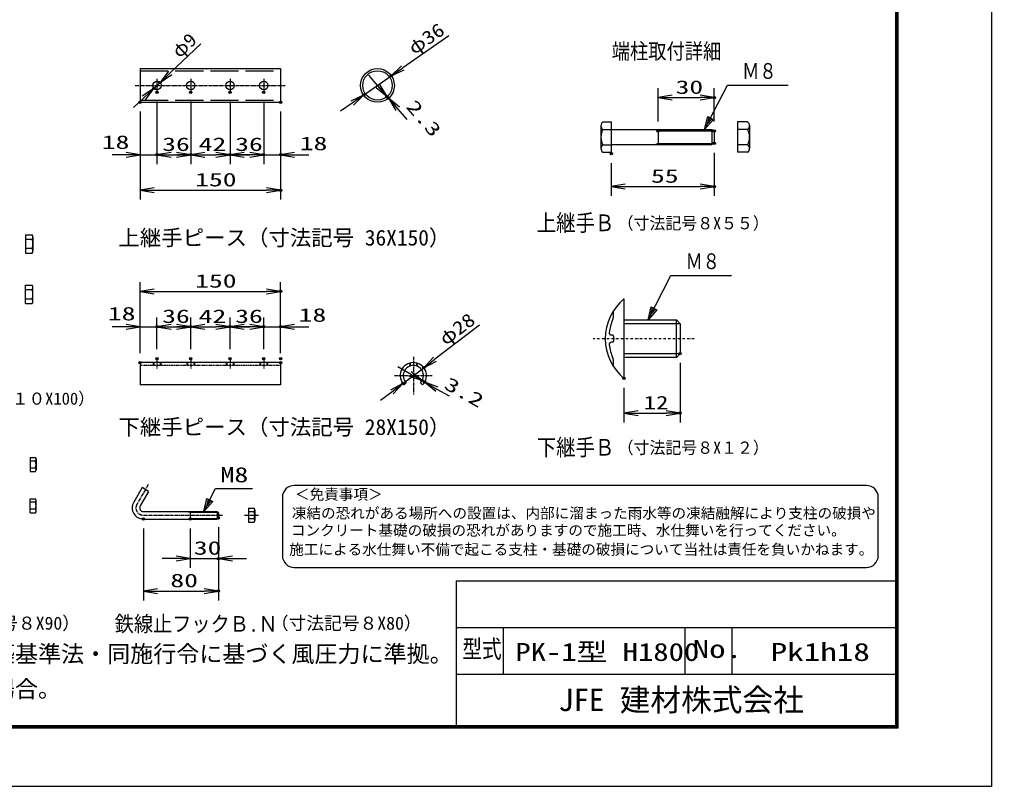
# Model space of a CAD drawing. Units: millimetres, scale not verified. Extents: x -2970 to 2970, y -2100 to 2100.
# Drawn here: x 893 to 2970, y -2100 to -460 of the extents above; entities that cross this region are included whole.
import ezdxf
from ezdxf.enums import TextEntityAlignment as Align

# ---------------------------------------------------------------- set-up
doc = ezdxf.new("R2010")
doc.units = ezdxf.units.MM
doc.header["$LTSCALE"] = 10
doc.header["$PDMODE"] = 32
doc.header["$PDSIZE"] = 5
for name, pattern in [('DASHED', [7.5, 6, -1.5]), ('USER1', [1.125, 0.75, -0.125, 0.125, -0.125]), ('USER3', [1.01, 0.5, -0.25, 0.01, -0.25]), ('USER4', [0.375, 0.25, -0.125])]:
    doc.linetypes.add(name, pattern=pattern)
for name, color, linetype, lineweight in [('0-1_1', 7, 'Continuous', 25), ('0-2_0', 7, 'Continuous', 25), ('0-4_EXTCNT-L', 2, 'Continuous', 25), ('0-6_WAKU', 7, 'Continuous', 25), ('0-A_D-TTL-TXT', 2, 'Continuous', 25)]:
    doc.layers.add(name, color=color, linetype=linetype, lineweight=lineweight)
doc.layers.add('0-5_DEFPOINTS', color=7, linetype='Continuous')
doc.styles.add('ＭＳ ゴシック', font='')
doc.styles.get('ＭＳ ゴシック').set_extended_font_data('MS Gothic')

# ---------------------------------------------------------------- blocks, each defined once
blk = doc.blocks.new('DARROWS')
at = {"layer": '0-2_0', "color": 2}
blk.add_line((0, 0), (-9.991, 0), dxfattribs=at)
blk.add_lwpolyline([(-10, -1.667), (0, 0), (-10, 1.667)], dxfattribs=at)

msp = doc.modelspace()

# ---------------------------------------------------------------- linework, layer by layer
at = {"layer": '0-1_1', "color": 4}
for p, q in [((2357.15, -695.85), (2405.77, -600.85)), ((2405.77, -600.85), (2535.27, -600.85)), ((2304.75, -1110.6), (2184.75, -1110.6)), ((2184.75, -1174.6), (2304.75, -1174.6)), ((1287.42, -1512.14), (1312.5, -1463.13)), ((1312.5, -1463.13), (1391.32, -1463.13)), ((1287.42, -1512.14), (1293.95, -1484.03)), ((1293.8, -1499.68), (1297.06, -1485.62)), ((1303.29, -1488.81), (1293.8, -1499.68)), ((1293.95, -1484.03), (1306.41, -1490.4))]:
    msp.add_line(p, q, dxfattribs=at)
at = {"layer": '0-1_1'}
for p, q in [((2184.75, -1057.6), (2184.75, -1227.6)), ((2162.75, -1092.92), (2162.75, -1085.67)), ((2184.75, -1102.6), (2296.75, -1102.6)), ((2304.75, -1110.6), (2304.75, -1174.6)), ((2160.75, -1135.1), (2158.05, -1135.1)), ((2162.75, -1137.1), (2162.75, -1148.1)), ((2160.75, -1150.1), (2158.05, -1150.1)), ((2162.75, -1199.54), (2162.75, -1192.29))]:
    msp.add_line(p, q, dxfattribs=at)
at = {"layer": '0-1_1', "color": 4, "linetype": 'USER3'}
msp.add_line((2334.8, -1142.6), (2118.79, -1142.6), dxfattribs=at)
at = {"layer": '0-1_1', "color": 4}
for points in [[(2376.13, -674.11), (2357.15, -695.85), (2363.67, -667.73)], [(2255.11, -1080.87), (2236.13, -1102.6), (2242.65, -1074.49)]]:
    msp.add_lwpolyline(points, close=True, dxfattribs=at)
for points in [[(2373.02, -672.52), (2363.52, -683.39), (2366.79, -669.33)], [(2236.13, -1102.6), (2284.75, -1007.6), (2414.25, -1007.6)], [(2252, -1079.27), (2242.5, -1090.14), (2245.77, -1076.08)]]:
    msp.add_lwpolyline(points, dxfattribs=at)
at = {"layer": '0-1_1'}
for points in [[(2296.75, -1182.6), (2296.75, -1102.6), (2304.75, -1110.6)], [(2304.75, -1174.6), (2296.75, -1182.6), (2184.75, -1182.6)]]:
    msp.add_lwpolyline(points, dxfattribs=at)
for centre, radius, start, end in [((2255.06, -1142.6), 110.31, 129.59747, 230.40213), ((2161.75, -1085.67), 1, 0, 148.60435), ((2142.75, -1092.92), 20, 336.13489, 0), ((2255.06, -1142.6), 102.81, 156.13531, 172.65765), ((2158.05, -1130.1), 5, 172.65716, 270), ((2160.75, -1137.1), 2, 0, 90), ((2158.05, -1155.1), 5, 90, 187.34283), ((2255.06, -1142.6), 102.81, 187.34226, 203.86461), ((2160.75, -1148.1), 2, 270, 0), ((2161.75, -1199.54), 1, 211.38818, 0), ((2142.75, -1192.29), 20, 0, 23.8647)]:
    msp.add_arc(centre, radius, start, end, dxfattribs=at)
at = {"layer": '0-2_0'}
for p, q in [((1151.24, -565.36), (1151.24, -637.36)), ((1151.24, -565.36), (1451.24, -565.36)), ((1451.24, -565.36), (1451.24, -637.36)), ((1151.24, -637.36), (1451.24, -637.36)), ((2139.48, -679.45), (2157.48, -679.45)), ((2157.48, -679.45), (2157.48, -744.25)), ((2426.98, -679.45), (2426.98, -744.25)), ((2448.98, -679.45), (2426.98, -679.45)), ((2135.48, -686.91), (2135.48, -736.3)), ((2139.48, -695.65), (2157.48, -695.65)), ((2157.48, -695.85), (2372.68, -695.85)), ((2252.68, -695.85), (2257.48, -698.56)), ((2257.48, -698.56), (2377.48, -698.56)), ((2372.68, -695.85), (2372.68, -727.85)), ((2372.68, -695.85), (2377.48, -698.56)), ((2377.48, -698.56), (2377.48, -725.14)), ((2448.98, -695.65), (2426.98, -695.65)), ((2452.98, -686.91), (2452.98, -736.3)), ((2257.48, -725.14), (2377.48, -725.14)), ((2377.48, -725.14), (2372.68, -727.85)), ((2139.48, -728.05), (2157.48, -728.05)), ((2139.48, -744.25), (2157.48, -744.25)), ((2157.48, -727.85), (2372.68, -727.85)), ((2448.98, -728.05), (2426.98, -728.05)), ((2448.98, -744.25), (2426.98, -744.25)), ((906.09, -920.53), (920.29, -920.53)), ((906.09, -920.53), (906.09, -959.73)), ((920.29, -930.33), (906.09, -930.33)), ((922.09, -925.28), (922.09, -954.97)), ((920.29, -949.93), (906.09, -949.93)), ((906.09, -959.73), (920.29, -959.73)), ((906.09, -1067.73), (906.09, -1028.53)), ((906.09, -1028.53), (920.29, -1028.53)), ((922.09, -1062.97), (922.09, -1033.28)), ((920.29, -1038.33), (906.09, -1038.33)), ((920.29, -1057.93), (906.09, -1057.93)), ((906.09, -1067.73), (920.29, -1067.73)), ((1179.24, -1193.64), (1179.24, -1200.04)), ((1180.64, -1193.64), (1180.64, -1200.04)), ((1193.84, -1193.64), (1193.84, -1200.04)), ((1195.24, -1193.64), (1195.24, -1200.04)), ((1251.24, -1193.64), (1251.24, -1200.04)), ((1252.64, -1193.64), (1252.64, -1200.04)), ((1265.84, -1193.64), (1265.84, -1200.04)), ((1267.24, -1193.64), (1267.24, -1200.04)), ((1335.24, -1193.64), (1335.24, -1200.04)), ((1336.64, -1193.64), (1336.64, -1200.04)), ((1349.84, -1193.64), (1349.84, -1200.04)), ((1351.24, -1193.64), (1351.24, -1200.04)), ((1407.24, -1193.64), (1407.24, -1200.04)), ((1408.64, -1193.64), (1408.64, -1200.04)), ((1421.84, -1193.64), (1421.84, -1200.04)), ((1423.24, -1193.64), (1423.24, -1200.04)), ((1451.24, -1193.64), (1451.24, -1241.43)), ((1451.24, -1241.43), (1151.24, -1241.43)), ((1719.6, -1236.91), (1715.07, -1241.43)), ((1750.15, -1236.91), (1754.67, -1241.43)), ((916.09, -1396.82), (916.09, -1426.82)), ((916.09, -1396.82), (927.69, -1396.82)), ((927.69, -1404.32), (916.09, -1404.32)), ((929.09, -1399.98), (929.09, -1423.11)), ((927.69, -1419.32), (916.09, -1419.32)), ((916.09, -1426.82), (927.69, -1426.82)), ((1155.56, -1460.96), (1137.56, -1492.14)), ((1169.42, -1468.96), (1151.42, -1500.14)), ((1169.42, -1468.96), (1155.56, -1460.96)), ((916.09, -1484.82), (927.69, -1484.82)), ((916.09, -1514.82), (916.09, -1484.82)), ((927.69, -1492.32), (916.09, -1492.32)), ((929.09, -1511.66), (929.09, -1488.53)), ((927.69, -1507.32), (916.09, -1507.32)), ((916.09, -1514.82), (927.69, -1514.82)), ((1158.34, -1512.14), (1315.94, -1512.14)), ((1250.94, -1512.14), (1258.34, -1513.54)), ((1258.34, -1512.14), (1258.34, -1528.14)), ((1258.34, -1513.54), (1317.34, -1513.54)), ((1315.94, -1512.14), (1315.94, -1528.14)), ((1318.34, -1514.54), (1315.94, -1512.14)), ((1318.34, -1514.54), (1318.34, -1525.74)), ((1318.34, -1514.54), (1318.34, -1525.74)), ((1382.94, -1505.14), (1394.54, -1505.14)), ((1382.94, -1505.14), (1382.94, -1535.14)), ((1394.54, -1512.64), (1382.94, -1512.64)), ((1395.94, -1508.3), (1395.94, -1531.43)), ((1158.34, -1528.14), (1315.94, -1528.14)), ((1250.94, -1528.14), (1258.34, -1526.74)), ((1258.34, -1526.74), (1317.34, -1526.74)), ((1315.94, -1528.14), (1318.34, -1525.74)), ((1394.54, -1527.64), (1382.94, -1527.64)), ((1382.94, -1535.14), (1394.54, -1535.14))]:
    msp.add_line(p, q, dxfattribs=at)
at = {"layer": '0-2_0', "linetype": 'DASHED'}
for p, q in [((1151.24, -569.96), (1451.24, -569.96)), ((1151.24, -632.76), (1451.24, -632.76))]:
    msp.add_line(p, q, dxfattribs=at)
at = {"layer": '0-2_0', "color": 4, "linetype": 'USER1'}
for p, q in [((1734.87, -1181.13), (1734.87, -1262.14)), ((1187.24, -1185.06), (1187.24, -1207.37)), ((1259.24, -1185.06), (1259.24, -1207.37)), ((1343.24, -1185.06), (1343.24, -1207.37)), ((1415.24, -1185.06), (1415.24, -1207.37)), ((1694.37, -1221.64), (1775.38, -1221.64)), ((1168.69, -1454.21), (1144.49, -1496.14)), ((1158.34, -1520.14), (1328.12, -1520.14)), ((1374.43, -1520.14), (1404.16, -1520.14))]:
    msp.add_line(p, q, dxfattribs=at)
at = {"layer": '0-2_0', "linetype": 'USER4'}
for p, q in [((1451.24, -1200.04), (1151.24, -1200.04)), ((1726.87, -1194.8), (1726.87, -1201.57)), ((1728.27, -1194.42), (1728.27, -1201.07)), ((1741.47, -1194.42), (1741.47, -1201.07)), ((1742.87, -1194.8), (1742.87, -1201.57))]:
    msp.add_line(p, q, dxfattribs=at)
at = {"layer": '0-2_0'}
for points in [[(2257.48, -698.56), (2257.48, -725.14), (2252.68, -727.85)], [(1451.24, -1193.64), (1151.24, -1193.64), (1151.24, -1241.43)]]:
    msp.add_lwpolyline(points, dxfattribs=at)
for centre, radius in [((1658.24, -601.36), 36), ((1658.24, -601.36), 31.4), ((1187.24, -601.36), 9), ((1259.24, -601.36), 9), ((1343.24, -601.36), 9), ((1415.24, -601.36), 9)]:
    msp.add_circle(centre, radius, dxfattribs=at)
for centre, radius, start, end in [((2145.63, -687.55), 10.17, 127.21089, 232.78911), ((2442.83, -687.55), 10.17, 307.21089, 52.78911), ((2170.29, -711.85), 34.8, 152.26063, 207.73937), ((2418.18, -711.85), 34.8, 332.26063, 27.73937), ((2145.68, -736.15), 10.2, 127.42505, 232.57495), ((2442.78, -736.15), 10.2, 307.42505, 52.57495), ((914.53, -925.43), 7.57, 319.63134, 40.36866), ((894.52, -940.13), 27.58, 339.18458, 20.81542), ((914.53, -954.83), 7.57, 319.63134, 40.36866), ((914.53, -1033.43), 7.57, 319.63134, 40.36866), ((914.53, -1062.83), 7.57, 319.63134, 40.36866), ((894.52, -1048.13), 27.58, 339.18458, 20.81542), ((1734.87, -1221.64), 28, 315, 225), ((1734.87, -1221.64), 21.6, 315, 225), ((908.3, -1411.82), 20.79, 338.85295, 21.14705), ((923.5, -1400.57), 5.63, 318.21899, 41.78101), ((923.37, -1423.07), 5.72, 319.0514, 40.9486), ((923.37, -1488.57), 5.72, 319.0514, 40.9486), ((908.3, -1499.82), 20.79, 338.85295, 21.14705), ((1158.34, -1504.14), 24, 150, 270), ((923.5, -1511.07), 5.63, 318.21899, 41.78101), ((1158.34, -1504.14), 8, 150, 270), ((1390.34, -1508.89), 5.63, 318.21899, 41.78101), ((1375.15, -1520.14), 20.79, 338.85295, 21.14705), ((1390.22, -1531.39), 5.72, 319.0514, 40.9486)]:
    msp.add_arc(centre, radius, start, end, dxfattribs=at)
at = {"layer": '0-2_0', "color": 4, "linetype": 'USER1'}
msp.add_arc((1158.34, -1504.14), 16, 150, 270, dxfattribs=at)
at = {"layer": '0-4_EXTCNT-L'}
for p, q in [((1810.82, -494.97), (1712.38, -563.61)), ((1280.96, -512.71), (1215.58, -574.56)), ((1628.71, -621.95), (1687.77, -580.77)), ((1659.16, -602.42), (1639.58, -579.69)), ((1180.7, -607.54), (1193.78, -595.17)), ((1158.91, -628.16), (1137.11, -648.77)), ((1604.1, -639.11), (1579.5, -656.27)), ((1678.74, -625.15), (1681.74, -628.63)), ((2287.48, -627.43), (2347.48, -627.43)), ((1701.32, -651.36), (1720.9, -674.09)), ((1121.24, -749.55), (1091.24, -749.55)), ((1151.24, -749.55), (1187.24, -749.55)), ((1217.24, -749.55), (1247.24, -749.55)), ((1217.24, -749.55), (1229.24, -749.55)), ((1289.24, -749.55), (1313.24, -749.55)), ((1385.24, -749.55), (1355.24, -749.55)), ((1373.24, -749.55), (1385.24, -749.55)), ((1415.24, -749.55), (1451.24, -749.55)), ((1481.24, -749.55), (1511.24, -749.55)), ((1181.24, -825.22), (1421.24, -825.22)), ((2187.48, -817.42), (2347.48, -817.42)), ((1181.24, -1041.65), (1421.24, -1041.65)), ((1121.24, -1117.15), (1091.24, -1117.15)), ((1151.24, -1117.15), (1187.24, -1117.15)), ((1217.24, -1117.15), (1247.24, -1117.15)), ((1217.24, -1117.15), (1229.24, -1117.15)), ((1289.24, -1117.15), (1313.24, -1117.15)), ((1385.24, -1117.15), (1355.24, -1117.15)), ((1373.24, -1117.15), (1385.24, -1117.15)), ((1415.24, -1117.15), (1451.24, -1117.15)), ((1481.24, -1117.15), (1511.24, -1117.15)), ((1876.25, -1113.48), (1780.94, -1186.39)), ((1727.57, -1217.49), (1701.48, -1202.68)), ((1712.63, -1238.65), (1757.11, -1204.62)), ((1753.66, -1232.3), (1759.23, -1235.46)), ((1688.81, -1256.88), (1664.98, -1275.1)), ((1785.32, -1250.26), (1811.41, -1265.07)), ((2214.75, -1301.81), (2274.75, -1301.81)), ((1228.34, -1612.54), (1198.34, -1612.54)), ((1258.34, -1612.54), (1318.34, -1612.54)), ((1348.34, -1612.54), (1378.34, -1612.54)), ((1188.34, -1682.04), (1288.34, -1682.04))]:
    msp.add_line(p, q, dxfattribs=at)
at = {"layer": '0-4_EXTCNT-L', "color": 4, "linetype": 'USER1'}
msp.add_line((1140.95, -601.36), (1460.77, -601.36), dxfattribs=at)
at = {"layer": '0-4_EXTCNT-L', "color": 4}
for p, q in [((1187.24, -586.97), (1187.24, -615.75)), ((1259.24, -586.97), (1259.24, -615.75)), ((1343.24, -586.97), (1343.24, -615.75)), ((1415.24, -586.97), (1415.24, -615.75)), ((1658.24, -601.36), (1695.7, -644.84)), ((1287.42, -1512.14), (1306.41, -1490.4))]:
    msp.add_line(p, q, dxfattribs=at)
at = {"layer": '0-4_EXTCNT-L', "color": 1}
for p, q in [((2257.48, -678.56), (2257.48, -607.43)), ((2377.48, -678.56), (2377.48, -607.43)), ((1187.24, -635.75), (1187.24, -769.55)), ((1187.24, -635.75), (1187.24, -769.55)), ((1259.24, -635.75), (1259.24, -769.55)), ((1259.24, -635.75), (1259.24, -769.55)), ((1343.24, -635.75), (1343.24, -769.55)), ((1343.24, -635.75), (1343.24, -769.55)), ((1415.24, -635.75), (1415.24, -769.55)), ((1415.24, -635.75), (1415.24, -769.55)), ((1151.24, -657.36), (1151.24, -769.55)), ((1151.24, -657.36), (1151.24, -845.22)), ((1451.24, -657.36), (1451.24, -769.55)), ((1451.24, -657.36), (1451.24, -845.22)), ((2377.48, -745.14), (2377.48, -837.42)), ((2157.48, -767.45), (2157.48, -837.42)), ((1151.24, -1173.64), (1151.24, -1021.65)), ((1451.24, -1173.64), (1451.24, -1021.65)), ((1151.24, -1173.64), (1151.24, -1097.15)), ((1187.24, -1165.06), (1187.24, -1097.15)), ((1187.24, -1165.06), (1187.24, -1097.15)), ((1259.24, -1165.06), (1259.24, -1097.15)), ((1259.24, -1165.06), (1259.24, -1097.15)), ((1343.24, -1165.06), (1343.24, -1097.15)), ((1343.24, -1165.06), (1343.24, -1097.15)), ((1415.24, -1165.06), (1415.24, -1097.15)), ((1415.24, -1165.06), (1415.24, -1097.15)), ((1451.24, -1165.06), (1451.24, -1097.15)), ((2304.75, -1194.6), (2304.75, -1321.81)), ((2184.75, -1247.6), (2184.75, -1321.81)), ((1158.34, -1548.14), (1158.34, -1702.04)), ((1258.34, -1548.14), (1258.34, -1632.54)), ((1318.34, -1545.74), (1318.34, -1632.54)), ((1318.34, -1545.74), (1318.34, -1702.04))]:
    msp.add_line(p, q, dxfattribs=at)
at = {"layer": '0-5_DEFPOINTS'}
for p in [(1687.77, -580.77), (1193.78, -595.17), (1180.7, -607.54), (1187.24, -615.75), (1259.24, -615.75), (1343.24, -615.75), (1415.24, -615.75), (1628.71, -621.95), (1678.74, -625.15), (1151.24, -637.36), (1151.24, -637.36), (1451.24, -637.36), (1681.74, -628.63), (1681.74, -628.63), (2377.48, -627.43), (2257.48, -698.56), (2377.48, -698.56), (2377.48, -725.14), (1187.24, -749.55), (1259.24, -749.55), (1343.24, -749.55), (1415.24, -749.55), (1451.24, -749.55), (2157.48, -747.45), (1451.24, -825.22), (2377.48, -817.42), (1451.24, -1041.65), (1187.24, -1117.15), (1259.24, -1117.15), (1343.24, -1117.15), (1415.24, -1117.15), (1451.24, -1117.15), (1187.24, -1185.06), (1259.24, -1185.06), (1343.24, -1185.06), (1415.24, -1185.06), (1451.24, -1185.06), (2304.75, -1174.6), (1151.24, -1193.64), (1451.24, -1193.64), (1757.11, -1204.62), (2184.75, -1227.6), (1712.63, -1238.65), (1753.66, -1232.3), (1759.23, -1235.46), (1759.23, -1235.46), (2304.75, -1301.81), (1158.34, -1528.14), (1258.34, -1528.14), (1318.34, -1525.74), (1318.34, -1612.54), (1318.34, -1682.04)]:
    msp.add_point(p, dxfattribs=at)
at = {"layer": '0-6_WAKU'}
for p, q in [((1826.59, -1660), (1826.59, -1970)), ((1826.59, -1660), (2765, -1660)), ((1826.59, -1760), (2765, -1760)), ((1926.59, -1760), (1926.59, -1860)), ((2315, -1760), (2315, -1860)), ((2415, -1760), (2415, -1860)), ((1826.59, -1860), (2765, -1860))]:
    msp.add_line(p, q, dxfattribs=at)
at = {"layer": '0-6_WAKU', "color": 3}
msp.add_lwpolyline([(-2970, 2100), (2970, 2100), (2970, -2100), (-2970, -2100)], close=True, dxfattribs=at)
at = {"layer": '0-6_WAKU'}
for points in [[(-2770, 1975), (2770, 1975), (2770, -1975), (-2770, -1975)], [(-2768.75, 1973.75), (2768.75, 1973.75), (2768.75, -1973.75), (-2768.75, -1973.75)], [(-2767.5, 1972.5), (2767.5, 1972.5), (2767.5, -1972.5), (-2767.5, -1972.5)], [(-2766.25, 1971.25), (2766.25, 1971.25), (2766.25, -1971.25), (-2766.25, -1971.25)], [(-2765, 1970), (2765, 1970), (2765, -1970), (-2765, -1970)]]:
    msp.add_lwpolyline(points, close=True, dxfattribs=at)
at = {"layer": '0-A_D-TTL-TXT'}
for p, q in [((2702.93, -1456.5), (1480.16, -1456.5)), ((1455.16, -1481.5), (1455.16, -1606.5)), ((2727.93, -1606.5), (2727.93, -1481.5)), ((1480.16, -1631.5), (2702.93, -1631.5))]:
    msp.add_line(p, q, dxfattribs=at)
for centre, start, end in [((1480.16, -1481.5), 90, 180), ((2702.93, -1481.5), 0, 90), ((1480.16, -1606.5), 180, 270), ((2702.93, -1606.5), 270, 0)]:
    msp.add_arc(centre, 25, start, end, dxfattribs=at)

# ---------------------------------------------------------------- block references
at = {"layer": '0-4_EXTCNT-L', "xscale": 3, "yscale": 3}
for p, rotation in [((1687.77, -580.77), 214.8869), ((1193.78, -595.17), 223.4068), ((1678.74, -625.15), 310.74619), ((1180.7, -607.54), 43.4068), ((1628.71, -621.95), 34.8869), ((2257.48, -627.43), 180), ((1681.74, -628.63), 130.74619), ((1187.24, -749.55), 180), ((1187.24, -749.55), 180), ((1259.24, -749.55), 180), ((1343.24, -749.55), 180), ((1451.24, -749.55), 180), ((1151.24, -825.22), 180), ((2157.48, -817.42), 180), ((1151.24, -1041.65), 180), ((1187.24, -1117.15), 180), ((1187.24, -1117.15), 180), ((1259.24, -1117.15), 180), ((1343.24, -1117.15), 180), ((1451.24, -1117.15), 180), ((1757.11, -1204.62), 217.41635), ((1753.66, -1232.3), 330.42457), ((1712.63, -1238.65), 37.41635), ((1759.23, -1235.46), 150.42457), ((2184.75, -1301.81), 180), ((1318.34, -1612.54), 180), ((1158.34, -1682.04), 180)]:
    msp.add_blockref('DARROWS', p, dxfattribs=dict(at, rotation=rotation))
for p in [(2377.48, -627.43), (1151.24, -749.55), (1259.24, -749.55), (1343.24, -749.55), (1415.24, -749.55), (1415.24, -749.55), (1451.24, -825.22), (2377.48, -817.42), (1451.24, -1041.65), (1151.24, -1117.15), (1259.24, -1117.15), (1343.24, -1117.15), (1415.24, -1117.15), (1415.24, -1117.15), (2304.75, -1301.81), (1258.34, -1612.54), (1318.34, -1682.04)]:
    msp.add_blockref('DARROWS', p, dxfattribs=at)

# ---------------------------------------------------------------- texts
at = {"layer": '0-1_1', "color": 4, "style": 'ＭＳ ゴシック'}
for s, height, width, p in [('端柱取付詳細', 33.65, 0.85, (2158.54, -555.04)), ('Ｍ８', 33.67, 0.8, (2437.27, -597.33)), ('上継手Ｂ', 35.72, 0.85, (1998.54, -923.58)), ('（寸法記号８X５５）', 26.24, 0.95, (2171.25, -916.75)), ('Ｍ８', 33.67, 0.8, (2316.25, -1004.08)), ('下継手Ｂ', 35.72, 0.85, (1998.54, -1403.43)), ('（寸法記号８X１２）', 26.24, 0.95, (2171.25, -1396.6)), ('M8', 32.44, 1.35, (1322.75, -1459.37))]:
    msp.add_text(s, height=height, dxfattribs=dict(at, width=width)).set_placement(p, align=Align.BOTTOM_LEFT)
for s, height, p in [('上継手ピース（寸法記号 36X150）', 33.56, (1104.8, -953.65)), ('（寸法記号１０X100）', 25.93, (700.71, -1291.48)), ('下継手ピース（寸法記号 28X150）', 33.56, (1104.8, -1358.27)), ('（寸法記号８X90）', 27.79, (700.71, -1772.96)), ('（寸法記号８X80）', 27.79, (1430.45, -1772.96))]:
    msp.add_text(s, height=height, dxfattribs=at).set_placement(p, align=Align.BOTTOM_LEFT)
at = {"layer": '0-1_1', "color": 4, "style": 'ＭＳ ゴシック', "width": 0.9}
msp.add_text('鉄線止フックＢ.Ｎ', height=33.33, rotation=359.94, dxfattribs=at).set_placement((1097.01, -1778.7), align=Align.BOTTOM_LEFT)
at = {"layer": '0-4_EXTCNT-L', "color": 3, "style": 'ＭＳ ゴシック'}
for s, rotation, width, p in [('φ36', 34.887, 1.2, (1741.41, -544.04)), ('φ9', 43.407, 1.1, (1241.38, -550.91)), ('2.3', 310.746, 1.5, (1711, -653.12)), ('φ28', 37.416, 1.2, (1809.07, -1165.57)), ('3.2', 330.425, 1.5, (1793.7, -1255.4))]:
    msp.add_text(s, height=28.89, rotation=rotation, dxfattribs=dict(at, width=width)).set_placement(p, align=Align.BOTTOM_LEFT)
for s, height, width, p in [('30', 28.89, 1.5, (2294.98, -627.98)), ('18', 28.89, 1.5, (1069.3, -745.67)), ('36', 28.89, 1.5, (1198.24, -750.11)), ('42', 28.89, 1.5, (1276.24, -750.11)), ('36', 28.89, 1.5, (1354.24, -750.11)), ('18', 28.89, 1.5, (1492.21, -748.45)), ('150', 28.89, 1.5, (1268.74, -825.77)), ('55', 28.89, 1.5, (2242.48, -817.97)), ('150', 28.89, 1.5, (1268.74, -1042.2)), ('18', 28.89, 1.5, (1082.37, -1112.2)), ('18', 28.89, 1.5, (1489.85, -1115.09)), ('36', 28.89, 1.5, (1198.24, -1117.71)), ('42', 28.89, 1.5, (1276.24, -1117.71)), ('36', 28.89, 1.5, (1354.24, -1117.71)), ('12', 28.86, 1.35, (2226.75, -1302.36)), ('30', 28.89, 1.5, (1265.84, -1613.09)), ('80', 28.89, 1.5, (1215.84, -1682.59))]:
    msp.add_text(s, height=height, dxfattribs=dict(at, width=width)).set_placement(p, align=Align.BOTTOM_LEFT)
at = {"layer": '0-6_WAKU', "style": 'ＭＳ ゴシック'}
for s, width, p in [('型式', 0.8, (1839.5, -1836.64)), ('PK-1型 H1800', 1.25, (1952.79, -1843.04)), ('No.', 1.35, (2331.36, -1836.64)), ('Pk1h18', 1.35, (2498.06, -1843.04))]:
    msp.add_text(s, height=38.48, dxfattribs=dict(at, width=width)).set_placement(p, align=Align.BOTTOM_LEFT)
msp.add_text('JFE 建材株式会社', height=48.11, dxfattribs=at).set_placement((2044.57, -1953.12), align=Align.BOTTOM_LEFT)
at = {"layer": '0-A_D-TTL-TXT', "color": 7, "style": 'ＭＳ ゴシック'}
for s, height, p in [('＜免責事項＞ \u3000\u3000', 22.87, (1482.01, -1493.59)), ('凍結の恐れがある場所への設置は、内部に溜まった雨水等の凍結融解により支柱の破損や', 22.87, (1475.25, -1533.84)), ('コンクリート基礎の破損の恐れがありますので施工時、水仕舞いを行ってください。', 22.87, (1473.19, -1570.55)), ('施工による水仕舞い不備で起こる支柱・基礎の破損について当社は責任を負いかねます。 ', 22.87, (1469.7, -1611.3)), ('（設計条件）風荷重：昭和57年改正 建築基準法・同施行令に基づく風圧力に準拠。', 36.08, (-26.36, -1845.2)), ('（基礎条件）長期許容地耐力98kN/㎡の場合。', 36.08, (-26.36, -1920.2))]:
    msp.add_text(s, height=height, dxfattribs=at).set_placement(p, align=Align.BOTTOM_LEFT)

doc.saveas('drawing.dxf')
